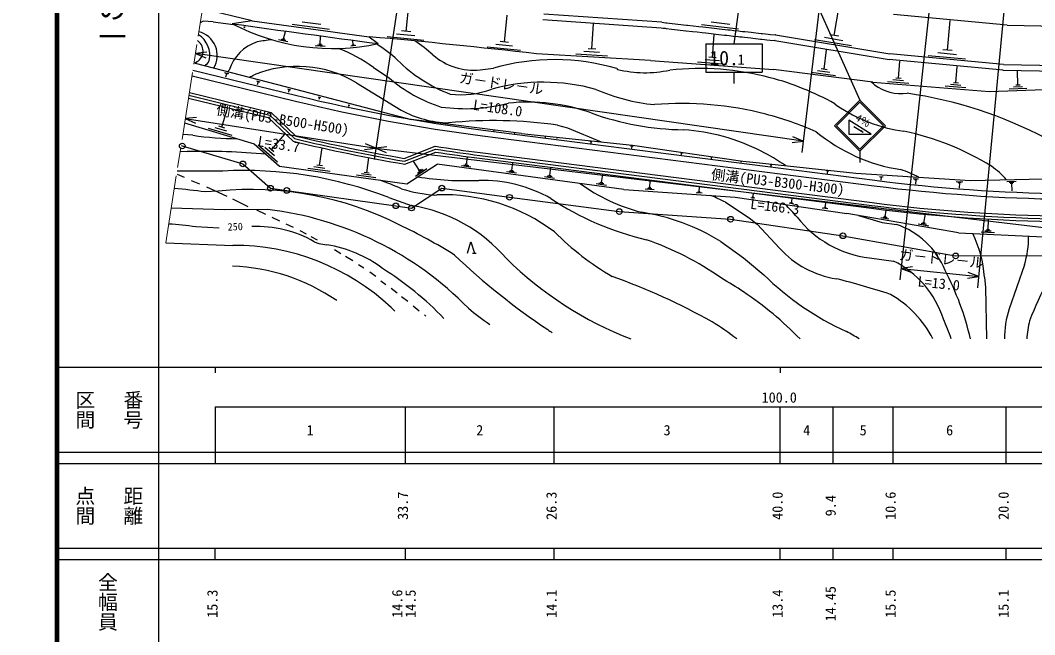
# Model space of a CAD drawing. Units: millimetres, scale not verified. Extents: x -377078869 to 1764138, y -966196011 to 380000.
# Drawn here: x 33542 to 213054, y 157691 to 266374 of the extents above; entities that cross this region are included whole.
import ezdxf
from ezdxf.enums import TextEntityAlignment as Align

# ---------------------------------------------------------------- set-up
doc = ezdxf.new("R2010")
doc.units = ezdxf.units.MM
doc.header["$LTSCALE"] = 1000
doc.linetypes.add('CHAIN', pattern=[18.5, 12, -1.5, 3.5, -1.5])
for name, color, linetype, lineweight in [('M-BGD', 7, 'Continuous', 25), ('M-BMK', 2, 'CHAIN', 13), ('M-STR-STRC', 7, 'Continuous', 25), ('M-TTL', 2, 'Continuous', 140), ('M-TTL-BAND', 7, 'Continuous', 25)]:
    doc.layers.add(name, color=color, linetype=linetype, lineweight=lineweight)
doc.styles.add('@ＭＳ ゴシック', font='')
doc.styles.add('ＭＳ ゴシック', font='')
doc.styles.get('@ＭＳ ゴシック').set_extended_font_data('@MS Gothic')
doc.styles.get('ＭＳ ゴシック').set_extended_font_data('MS Gothic')

msp = doc.modelspace()

# ---------------------------------------------------------------- linework, layer by layer
at = {"layer": 'M-BGD'}
for p, q in [((102791, 285143), (96146, 241749)), ((176540, 281996), (171853, 242985)), ((194931, 273210), (189215, 220468)), ((208008, 272130), (202951, 219057)), ((101826, 264408), (102354, 269581)), ((74554, 266294), (65780, 268386)), ((177584, 263688), (178451, 268893)), ((65906, 266232), (65397, 265946)), ((67685, 266126), (65906, 266232)), ((74554, 266294), (71059, 265767)), ((86711, 265613), (83409, 266063)), ((119215, 262524), (119699, 267265)), ((126024, 266490), (146937, 265045)), ((147072, 266036), (126209, 267472)), ((134704, 261301), (134976, 265771)), ((159074, 265652), (155794, 266021)), ((208204, 265521), (188040, 267398)), ((197621, 261097), (198107, 266361)), ((73361, 265052), (73111, 265165)), ((73236, 265109), (73349, 265358)), ((80141, 263068), (80454, 264385)), ((88273, 264727), (81668, 265627)), ((103376, 263597), (100143, 263927)), ((102634, 264326), (101018, 264491)), ((160641, 264812), (154080, 265549)), ((156042, 259788), (156338, 263887)), ((208204, 265521), (228482, 265107)), ((65221, 262479), (64905, 262802)), ((80885, 262543), (79240, 262935)), ((80513, 262806), (79690, 263002)), ((80347, 263019), (79935, 263117)), ((86832, 262116), (86393, 262142)), ((86612, 262129), (86694, 263533)), ((92439, 262047), (92369, 262762)), ((95306, 263466), (96865, 262247)), ((104927, 262785), (98461, 263445)), ((119956, 262448), (118474, 262599)), ((167074, 262783), (187295, 259416)), ((167198, 263776), (187388, 260414)), ((180621, 261845), (174114, 262928)), ((179103, 262766), (175849, 263308)), ((178398, 263552), (176771, 263823)), ((66531, 260747), (64545, 260511)), ((172091, 244971), (64545, 260511)), ((64545, 260511), (66383, 259722)), ((87470, 261726), (85714, 261829)), ((87041, 261928), (86163, 261979)), ((92903, 261912), (92010, 261824)), ((92671, 261979), (92224, 261935)), ((92551, 262058), (92327, 262036)), ((122057, 261036), (116131, 261641)), ((120636, 261780), (117673, 262082)), ((145073, 259249), (124886, 260436)), ((137430, 260014), (131842, 260353)), ((136067, 260657), (133273, 260827)), ((135403, 261259), (134006, 261343)), ((175773, 257701), (176215, 261134)), ((207555, 258551), (187391, 260429)), ((199205, 260287), (195915, 260591)), ((198443, 261021), (196798, 261173)), ((64505, 258799), (64284, 258845)), ((145073, 259249), (166819, 257679)), ((158530, 258578), (153406, 258948)), ((157286, 259183), (154724, 259368)), ((156682, 259742), (155401, 259834)), ((207462, 257555), (187298, 259433)), ((188930, 256116), (189170, 259143)), ((200789, 259477), (194210, 260085)), ((207555, 258551), (227939, 258135)), ((64084, 257569), (82470, 253063)), ((69684, 257140), (70432, 256945)), ((69852, 257017), (70226, 256919)), ((70019, 256893), (69863, 256295)), ((69926, 256918), (70113, 256869)), ((96021, 258050), (98790, 256214)), ((114922, 257618), (117263, 257887)), ((139096, 257838), (139205, 257695)), ((184428, 255410), (166819, 257679)), ((177808, 256566), (173516, 257119)), ((176790, 257133), (174644, 257410)), ((176309, 257631), (175236, 257770)), ((199112, 255283), (199344, 258204)), ((207438, 257557), (227917, 257140)), ((210087, 254890), (209995, 257405)), ((63929, 256577), (82233, 252092)), ((75330, 255670), (75959, 255506)), ((75471, 255566), (75785, 255484)), ((75612, 255462), (75481, 254959)), ((75533, 255482), (75690, 255441)), ((93035, 255304), (100921, 250490)), ((190761, 255209), (186978, 255509)), ((189846, 255663), (187954, 255813)), ((189403, 256078), (188457, 256153)), ((199996, 254845), (198170, 254990)), ((199569, 255246), (198656, 255319)), ((63462, 253603), (77929, 250058)), ((80856, 254230), (81369, 254097)), ((80971, 254145), (81227, 254079)), ((81085, 254061), (80979, 253650)), ((81021, 254077), (81150, 254044)), ((200880, 254408), (197229, 254697)), ((211682, 254318), (208538, 254204)), ((210885, 254604), (209312, 254547)), ((210480, 254904), (209694, 254876)), ((63385, 253107), (77681, 249604)), ((86264, 252821), (86663, 252717)), ((86464, 252769), (86360, 252370)), ((91557, 251442), (91845, 251367)), ((91701, 251405), (91626, 251117)), ((177667, 251620), (178012, 251318)), ((69189, 247463), (70182, 250824)), ((77681, 249604), (82056, 245446)), ((77929, 250058), (82303, 245901)), ((62624, 248253), (74917, 244544)), ((64726, 249189), (62737, 248975)), ((62737, 248975), (96448, 243726)), ((62737, 248975), (64566, 248166)), ((122244, 246373), (102717, 248846)), ((128621, 247813), (130351, 247330)), ((64087, 246041), (62297, 246169)), ((71041, 246002), (66840, 247244)), ((70115, 246733), (68015, 247354)), ((69714, 247308), (68664, 247618)), ((77967, 243474), (80379, 246213)), ((115308, 245948), (184658, 237094)), ((115434, 246940), (184785, 238086)), ((117295, 246898), (117389, 246887)), ((117342, 246893), (117330, 246799)), ((120960, 246434), (121058, 246422)), ((121009, 246428), (120997, 246331)), ((130351, 247330), (136353, 244860)), ((61989, 244202), (62202, 244138)), ((62202, 244138), (72928, 240966)), ((74917, 244544), (79414, 240584)), ((79076, 241281), (75652, 244296)), ((96448, 243726), (94619, 244535)), ((126347, 245832), (126531, 245813)), ((126439, 245822), (126419, 245638)), ((128538, 245698), (128489, 245442)), ((134347, 244975), (134694, 244937)), ((134520, 244956), (134483, 244609)), ((141534, 244150), (141969, 244095)), ((170105, 244735), (172091, 244971)), ((172091, 244971), (170253, 245760)), ((61840, 243251), (63069, 243164)), ((78521, 242378), (76809, 243885)), ((78395, 243097), (77539, 243851)), ((86506, 240692), (86946, 243833)), ((94460, 243512), (96448, 243726)), ((98428, 244013), (96448, 243726)), ((96448, 243726), (267145, 223512)), ((96448, 243726), (98306, 242985)), ((101493, 241953), (106952, 244100)), ((101546, 241437), (107009, 243585)), ((101599, 240920), (107067, 243070)), ((114864, 242476), (184215, 233622)), ((114928, 242972), (184278, 234118)), ((141751, 244123), (141697, 243688)), ((150373, 242951), (150734, 242899)), ((150554, 242925), (150502, 242564)), ((72928, 240966), (77803, 236673)), ((79414, 240584), (101958, 237419)), ((86996, 240623), (86015, 240761)), ((94838, 239414), (95220, 242131)), ((101958, 237419), (107304, 240932)), ((104204, 239826), (103152, 241426)), ((140320, 236459), (107304, 240932)), ((113297, 240423), (111596, 240653)), ((112895, 240651), (112044, 240766)), ((112705, 240850), (112280, 240907)), ((112492, 240878), (112677, 242239)), ((114801, 241980), (184152, 233126)), ((120521, 239799), (120710, 241194)), ((155724, 242185), (156005, 242144)), ((155864, 242164), (155824, 241884)), ((160994, 241430), (161195, 241401)), ((161094, 241416), (161066, 241215)), ((166232, 240853), (166529, 240821)), ((166380, 240837), (166348, 240540)), ((69403, 239706), (61284, 239707)), ((61327, 239166), (62536, 238623)), ((88358, 239631), (84432, 240182)), ((87432, 240161), (85469, 240437)), ((96441, 238496), (93045, 238973)), ((95640, 238955), (93942, 239193)), ((95263, 239354), (94414, 239473)), ((105466, 240083), (103467, 238769)), ((104835, 239955), (103835, 239298)), ((104454, 239990), (103954, 239662)), ((121346, 239332), (119603, 239568)), ((120934, 239566), (120062, 239684)), ((120739, 239770), (120304, 239829)), ((127676, 238656), (126787, 238776)), ((127478, 238864), (127034, 238924)), ((127256, 238894), (127449, 240317)), ((136403, 237664), (136601, 239126)), ((176144, 239787), (176639, 239733)), ((176392, 239760), (176338, 239265)), ((185565, 238752), (186212, 238710)), ((63801, 238008), (65262, 237432)), ((128097, 238418), (126318, 238659)), ((137267, 237175), (135440, 237423)), ((136835, 237420), (135922, 237543)), ((136632, 237633), (136175, 237695)), ((144920, 236761), (145008, 238032)), ((185723, 238677), (186046, 238656)), ((185799, 238607), (185961, 238596)), ((185880, 238602), (185847, 238084)), ((191520, 238368), (192485, 238305)), ((191755, 238255), (192237, 238224)), ((191869, 238151), (192110, 238136)), ((191990, 238143), (191940, 237371)), ((199179, 237873), (200324, 237799)), ((199458, 237740), (200030, 237703)), ((199593, 237616), (199880, 237598)), ((199737, 237607), (199677, 236691)), ((208094, 237870), (209784, 237912)), ((208521, 237711), (209366, 237732)), ((208736, 237547), (209159, 237558)), ((208947, 237553), (208981, 236200)), ((68579, 236157), (66230, 236024)), ((66472, 236889), (70100, 235260)), ((77803, 236673), (80693, 236277)), ((80693, 236277), (100001, 233556)), ((102773, 233167), (108130, 236688)), ((106884, 235425), (107278, 235501)), ((108130, 236688), (120119, 235064)), ((140320, 236459), (160053, 235096)), ((145692, 236388), (144104, 236498)), ((145306, 236575), (144512, 236629)), ((145118, 236747), (144721, 236775)), ((154194, 235801), (153124, 235875)), ((153934, 235927), (153399, 235964)), ((153808, 236043), (153540, 236062)), ((153674, 236052), (153733, 236909)), ((163197, 235091), (163285, 235689)), ((71066, 234813), (73809, 233448)), ((98761, 235019), (102863, 233583)), ((100001, 233556), (102773, 233167)), ((120119, 235064), (139541, 232535)), ((158340, 234176), (162701, 231297)), ((160053, 235096), (179790, 232203)), ((163549, 234886), (162801, 234996)), ((163373, 234988), (162999, 235043)), ((163291, 235077), (163104, 235104)), ((170454, 233873), (169578, 234001)), ((170248, 233993), (169810, 234057)), ((170151, 234096), (169932, 234129)), ((170042, 234112), (170144, 234813)), ((175979, 233264), (176095, 234054)), ((69652, 232821), (60250, 233112)), ((77348, 232899), (69652, 232821)), ((75355, 232841), (76917, 232059)), ((139541, 232535), (159236, 231181)), ((176444, 232994), (175457, 233139)), ((176211, 233129), (175718, 233201)), ((176103, 233246), (175856, 233282)), ((199592, 228768), (179790, 232203)), ((181900, 231837), (186051, 230601)), ((186771, 231590), (186416, 231652)), ((186593, 231621), (186791, 232759)), ((193454, 230532), (193720, 232066)), ((68718, 229613), (64585, 229836)), ((78064, 231524), (79391, 230901)), ((80537, 230367), (81802, 229752)), ((159236, 231181), (179113, 228258)), ((162701, 231297), (163100, 230972)), ((163100, 230972), (163916, 230305)), ((163916, 230305), (167907, 226066)), ((187255, 231213), (185833, 231460)), ((186051, 230601), (188587, 230258)), ((186924, 231417), (186213, 231540)), ((194346, 229983), (192429, 230315)), ((193900, 230258), (192942, 230424)), ((193694, 230491), (193215, 230574)), ((204790, 229304), (204873, 231164)), ((83011, 229209), (84150, 228611)), ((84982, 228118), (86057, 227528)), ((179113, 228258), (199062, 224692)), ((199592, 228768), (220106, 227813)), ((205932, 228787), (203607, 228890)), ((205361, 229046), (204199, 229097)), ((205081, 229291), (204500, 229317)), ((59296, 227024), (71133, 226542)), ((85567, 227208), (86360, 226912)), ((86360, 226912), (87800, 226659)), ((157494, 227242), (161532, 224342)), ((89165, 225839), (90287, 225116)), ((91119, 224622), (92367, 223882)), ((113557, 225183), (114225, 225183)), ((199062, 224692), (219880, 224803)), ((93363, 223175), (94312, 222602)), ((161532, 224342), (162202, 223786)), ((162202, 223786), (165113, 221374)), ((183822, 224361), (188044, 223792)), ((191405, 222774), (189431, 222457)), ((211225, 223114), (208538, 215324)), ((95371, 221886), (96485, 221099)), ((189431, 222457), (203140, 221048)), ((189431, 222457), (191299, 221744)), ((201166, 220731), (203140, 221048)), ((203140, 221048), (201271, 221760)), ((204156, 220944), (204346, 219094)), ((97338, 220283), (98216, 219655)), ((99158, 219019), (100263, 218170)), ((204346, 219094), (204522, 210000)), ((101007, 217495), (102120, 216709)), ((99152, 215562), (99841, 214905)), ((103037, 215884), (104134, 214971)), ((105067, 214272), (105301, 214056))]:
    msp.add_line(p, q, dxfattribs=at)
for points in [[(147072, 266036), (147405, 265997), (147787, 265953), (147945, 265935), (148913, 265823), (151459, 265530), (151615, 265512), (152590, 265401), (153592, 265286), (154328, 265202), (154879, 265140), (155879, 265027), (156346, 264974), (156774, 264926), (157238, 264874), (157762, 264815), (158271, 264758), (158744, 264705), (159148, 264661), (159829, 264584), (160658, 264493), (160936, 264462), (161350, 264416), (161771, 264369), (162361, 264304), (162852, 264250), (163277, 264203), (164150, 264107), (164618, 264056), (164879, 264028), (165404, 263971), (165859, 263921), (166322, 263871), (167220, 263773), (167198, 263776)], [(146937, 265045), (147333, 264999), (147688, 264958), (147840, 264940), (148814, 264827), (151345, 264536), (151390, 264531), (152495, 264405), (153323, 264311), (154208, 264210), (154846, 264138), (155784, 264031), (156220, 263982), (156632, 263936), (157145, 263878), (157652, 263821), (158139, 263767), (158564, 263719), (158981, 263673), (159705, 263592), (160564, 263497), (160848, 263465), (161257, 263420), (161683, 263373), (162271, 263308), (162812, 263248), (163190, 263207), (164103, 263107), (164532, 263060), (164788, 263032), (165217, 262985), (165658, 262937), (166238, 262874), (167138, 262776), (167074, 262783)], [(64505, 258799), (83623, 253809), (102717, 248846)], [(184428, 255410), (205048, 253776), (227662, 254600)], [(63307, 252611), (77433, 249150), (81809, 244991)], [(122244, 246373), (141868, 244269), (161385, 241475), (164372, 241154)], [(164372, 241154), (181407, 239321), (201712, 238010), (222481, 238529), (242680, 235994), (252349, 236824)], [(112690, 225183), (113290, 227186), (113891, 225183)]]:
    msp.add_lwpolyline(points, dxfattribs=at)
for centre in [(62202, 244138), (72928, 240966), (77803, 236673), (108130, 236688), (80693, 236277), (120119, 235064), (100001, 233556), (102773, 233167), (139541, 232535), (159236, 231181), (159236, 231181), (179113, 228258), (199062, 224692)]:
    msp.add_circle(centre, 500, dxfattribs=at)
for centre, radius, start, end in [((-240862, -1685711), 2005000, 81.08185, 81.08185), ((75531, 312144), 46682, 260.3239, 264.76074), ((88786, 299371), 37993, 242.18633, 282.27634), ((1088134, 7624574), 7428761, 262.1309, 262.33177), ((1088134, 7624574), 7427761, 262.15704, 262.3186), ((64070, 260146), 4336, 329.40194, 75.62591), ((63755, 260918), 2142, 284.44892, 46.80612), ((62786, 260184), 4292, 347.28658, 57.93671), ((77670, 255419), 7453, 107.12331, 163.34544), ((80638, 236917), 26139, 95.69054, 101.38912), ((-989, -822553), 1090279, 83.37027, 84.93297), ((83093, 240604), 25437, 47.46369, 58.02758), ((85191, 236008), 32316, 48.61041, 55.74549), ((80638, 236917), 26139, 53.94862, 69.4424), ((64083, 260825), 3296, 311.14971, 331.23508), ((119220, 278406), 26862, 225.19537, 249.05621), ((113728, 268419), 10867, 228.71451, 276.30702), ((128095, 220324), 39093, 73.65593, 106.08626), ((64988, 262493), 7422, 315.50883, 318.29991), ((65731, 273680), 19278, 295.64831, 298.41591), ((82559, 238008), 20221, 58.7983, 112.24368), ((144117, 277597), 20499, 256.13661, 282.27464), ((153714, 208665), 49182, 75.22882, 96.1156), ((116051, 276158), 26376, 229.12486, 252.30979), ((126097, 220410), 35010, 74.57205, 105.10704), ((153714, 208665), 49182, 60.85501, 75.22881), ((165838, 228988), 32124, 54.03044, 55.49856), ((189469, 261324), 7928, 233.07007, 277.28007), ((111517, 268428), 15229, 262.83539, 290.98932), ((149183, 285718), 34433, 246.42316, 264.27977), ((179454, 177624), 76632, 62.31922, 81.73251), ((152923, 540557), 297000, 256.23062, 262.72389), ((152923, 540557), 296000, 256.23062, 262.72389), ((112243, 281475), 30735, 262.13269, 284.44473), ((123489, 219231), 32677, 70.23088, 96.28825), ((150613, 192461), 59195, 75.48681, 94.71118), ((194087, 275358), 28920, 236.22995, 261.72044), ((109864, 267012), 18787, 241.57384, 268.38478), ((151941, 299036), 52049, 250.47028, 268.88594), ((150613, 192461), 59195, 66.3159, 75.4868), ((117255, 168759), 79867, 81.81816, 95.69138), ((72103, 298717), 53283, 261.34734, 269.8525), ((148484, 211237), 35843, 63.22279, 86.08701), ((193993, 270340), 30732, 230.37009, 261.34589), ((180127, 199803), 47948, 58.17738, 78.21192), ((152923, 540557), 304000, 256.47162, 260.28026), ((152923, 540557), 303500, 256.49692, 260.25392), ((152923, 540557), 303000, 256.52223, 260.22754), ((65625, 113520), 129670, 84.95593, 91.12935), ((152923, 540557), 300000, 261.18553, 262.72389), ((152923, 540557), 300500, 261.21134, 262.72389), ((152923, 540557), 301000, 261.23709, 262.72389), ((148484, 211237), 35843, 55.17469, 63.22279), ((73198, 169199), 70609, 68.77466, 93.08046), ((182476, 219339), 21740, 62.38095, 71.51469), ((196381, 227847), 15580, 41.49192, 54.58456), ((64344, 148607), 95310, 67.37134, 69.86899), ((112375, 292309), 54303, 260.99146, 272.41043), ((115145, 213007), 25052, 60.63472, 91.11214), ((151591, 263907), 32527, 234.26006, 255.49309), ((222274, 531702), 297000, 262.72389, 269.23185), ((222274, 531702), 296000, 262.72389, 269.23185), ((50915, 120678), 116359, 82.43691, 85.12679), ((74405, 178458), 57993, 63.05454, 95.76597), ((109315, 263268), 27949, 252.72397, 265.00902), ((108394, 202878), 32642, 52.94704, 91.95841), ((145575, 209953), 27380, 62.21146, 68.32575), ((98479, 206190), 27742, 40.52733, 80.90729), ((156432, 278929), 52773, 236.66206, 256.75603), ((148455, 212499), 29516, 40.2058, 46.19697), ((222274, 531702), 300500, 262.72389, 269.23185), ((222274, 531702), 300000, 262.72389, 269.23185), ((70383, 173960), 59349, 44.32532, 83.26051), ((137637, 194995), 37870, 58.37674, 81.18137), ((222274, 531702), 301000, 262.72389, 269.23185), ((56599, 176356), 54072, 81.50763, 86.59073), ((75460, 209565), 20333, 60.19399, 92.6579), ((61163, 146582), 92446, 57.84611, 64.69097), ((186089, 243434), 19207, 218.21174, 263.22289), ((184138, 216902), 14077, 21.83891, 71.57777), ((165382, 266842), 53199, 225.45131, 239.39769), ((182476, 219339), 21740, 4.23246, 25.36043), ((196381, 227847), 15580, 342.31561, 1.27215), ((71513, 186274), 40270, 46.65888, 90.54065), ((84398, 204988), 21937, 52.91029, 81.07889), ((126687, 176806), 53737, 54.87772, 70.81921), ((272567, 190162), 64668, 145.24761, 159.10317), ((195256, 314278), 123307, 226.49037, 236.32437), ((180582, 237545), 17100, 222.16437, 261.16161), ((69671, 187614), 35311, 55.75646, 87.67622), ((165152, 270685), 65095, 225.54918, 248.78851), ((180453, 208295), 17256, 17.56657, 63.90241), ((66958, 173673), 57648, 43.87853, 57.85915), ((100944, 115391), 112071, 60.60652, 70.52901), ((200761, 257565), 50799, 225.43355, 245.55587), ((150679, 198021), 52405, 13.21367, 27.40115), ((126265, 165718), 63337, 56.1757, 60.34419), ((142944, 80835), 144130, 71.9836, 75.9414), ((126265, 165718), 63337, 44.35869, 56.1757), ((177900, 201207), 19266, 27.15543, 60.03791), ((154734, 266622), 66150, 230.70455, 234.81596), ((224264, 210137), 16559, 161.74449, 180.47395), ((135002, 178043), 40781, 51.59252, 59.0952), ((160153, 196918), 40321, 18.93178, 24.28832), ((226244, 209408), 14600, 164.83409, 177.67761), ((167323, 267689), 69096, 234.17844, 234.9827), ((169760, 191777), 21943, 56.14721, 62.9477)]:
    msp.add_arc(centre, radius, start, end, dxfattribs=at)
at = {"layer": 'M-BMK'}
msp.add_line((59296, 227024), (81012, 365562), dxfattribs=at)
at = {"layer": 'M-STR-STRC'}
for p, q in [((161963, 278617), (159840, 262197)), ((170988, 277046), (182136, 252218)), ((154840, 262197), (164840, 262197)), ((154840, 262197), (154840, 257197)), ((164840, 262197), (164840, 257197)), ((154840, 257197), (164840, 257197)), ((159840, 257197), (159840, 255197)), ((177636, 247718), (182136, 252218)), ((177989, 247718), (182136, 251865)), ((186636, 247718), (182136, 252218)), ((186282, 247718), (182136, 251865)), ((180136, 248718), (180136, 246218)), ((184136, 246218), (180136, 248718)), ((177636, 247718), (182136, 243218)), ((177989, 247718), (182136, 243572)), ((180136, 246218), (184136, 246218)), ((182671, 246544), (181071, 247544)), ((182136, 243218), (186636, 247718)), ((182136, 243572), (186282, 247718)), ((182671, 246544), (182337, 246900)), ((182136, 243218), (182136, 241218))]:
    msp.add_line(p, q, dxfattribs=at)
at = {"layer": 'M-TTL'}
msp.add_line((40000, 380000), (40000, 20000), dxfattribs=at)
at = {"layer": 'M-TTL-BAND'}
for p, q in [((58000, 370000), (58000, 20000)), ((40000, 205000), (579000, 205000)), ((68000, 205000), (68000, 204000)), ((168000, 205000), (168000, 204000)), ((68000, 198000), (579000, 198000)), ((68000, 198000), (68000, 188000)), ((101700, 188000), (101700, 198000)), ((128000, 188000), (128000, 198000)), ((168000, 188000), (168000, 198000)), ((177400, 188000), (177400, 198000)), ((188000, 188000), (188000, 198000)), ((208000, 188000), (208000, 198000)), ((40000, 190000), (579000, 190000)), ((40000, 188000), (579000, 188000)), ((40000, 173000), (579000, 173000)), ((68000, 171000), (68000, 173000)), ((101700, 171000), (101700, 173000)), ((128000, 171000), (128000, 173000)), ((168000, 171000), (168000, 173000)), ((177400, 171000), (177400, 173000)), ((188000, 171000), (188000, 173000)), ((208000, 171000), (208000, 173000)), ((40000, 171000), (579000, 171000))]:
    msp.add_line(p, q, dxfattribs=at)

# ---------------------------------------------------------------- texts
at = {"layer": 'M-BGD', "style": 'ＭＳ ゴシック'}
for s, rotation, p in [('ガ－ドレ－ル', 351.778, (118461, 253731)), ('側溝(PU3-B500-H500)', 351.151, (79747, 247339)), ('側溝(PU3-B300-H300)', 353.246, (167427, 236328)), ('ガ－ドレ－ル', 354.133, (196388, 222747))]:
    msp.add_text(s, height=1833, rotation=rotation, dxfattribs=at).set_placement(p, align=Align.BOTTOM_CENTER)
at = {"layer": 'M-BGD', "style": '@ＭＳ ゴシック'}
for s, rotation, p in [('L=108.0', 351.778, (118175, 251751)), ('L=33.7', 351.151, (79439, 245363)), ('L=166.3', 353.246, (167192, 234342)), ('L=13.0', 354.133, (196183, 220758))]:
    msp.add_text(s, height=1833, rotation=rotation, dxfattribs=at).set_placement(p, align=Align.TOP_CENTER)
at = {"layer": 'M-BGD', "style": 'ＭＳ ゴシック'}
msp.add_text('250', height=1320, rotation=2.121, dxfattribs=at).set_placement((70267, 228770), align=Align.BOTTOM_LEFT)
at = {"layer": 'M-STR-STRC', "style": 'ＭＳ ゴシック'}
msp.add_text('10.', height=2566, dxfattribs=at).set_placement((158090, 259697), align=Align.MIDDLE_CENTER)
msp.add_text('1', height=1833, dxfattribs=at).set_placement((161090, 257947), align=Align.BOTTOM_CENTER)
msp.add_text('4％', height=1320, rotation=327.995, dxfattribs=at).set_placement((182136, 247718), align=Align.BOTTOM_CENTER)
at = {"layer": 'M-TTL-BAND', "style": '@ＭＳ ゴシック'}
msp.add_text('縮尺千分の一', height=3666, rotation=270, dxfattribs=at).set_placement((49777, 261030), align=Align.MIDDLE_RIGHT)
for s, p in [('区間', (45000, 197500)), ('番号', (53500, 197500)), ('点間', (45000, 180500)), ('距離', (53500, 180500)), ('全幅員', (49000, 163500))]:
    msp.add_text(s, height=2566, rotation=270, dxfattribs=at).set_placement(p, align=Align.MIDDLE_CENTER)
at = {"layer": 'M-TTL-BAND', "style": 'ＭＳ ゴシック'}
for s, p in [('100.0', (167844, 198195)), ('1', (84850, 192405)), ('2', (114850, 192405)), ('3', (148000, 192405)), ('4', (172700, 192405)), ('5', (182700, 192405)), ('6', (198000, 192405))]:
    msp.add_text(s, height=1833, dxfattribs=at).set_placement(p, align=Align.BOTTOM_CENTER)
for s, p in [('33.7', (102700, 180500)), ('26.3', (129000, 180500)), ('40.0', (169000, 180500)), ('9.4', (178400, 180500)), ('10.6', (189000, 180500)), ('20.0', (209000, 180500)), ('15.3', (69000, 163174)), ('14.6', (101700, 163174)), ('14.5', (104070, 163174)), ('14.1', (129000, 163174)), ('13.4', (169000, 163174)), ('14.45', (178400, 163174)), ('15.5', (189000, 163174)), ('15.1', (209000, 163174))]:
    msp.add_text(s, height=1833, rotation=90, dxfattribs=at).set_placement(p, align=Align.BOTTOM_CENTER)

doc.saveas('drawing.dxf')
